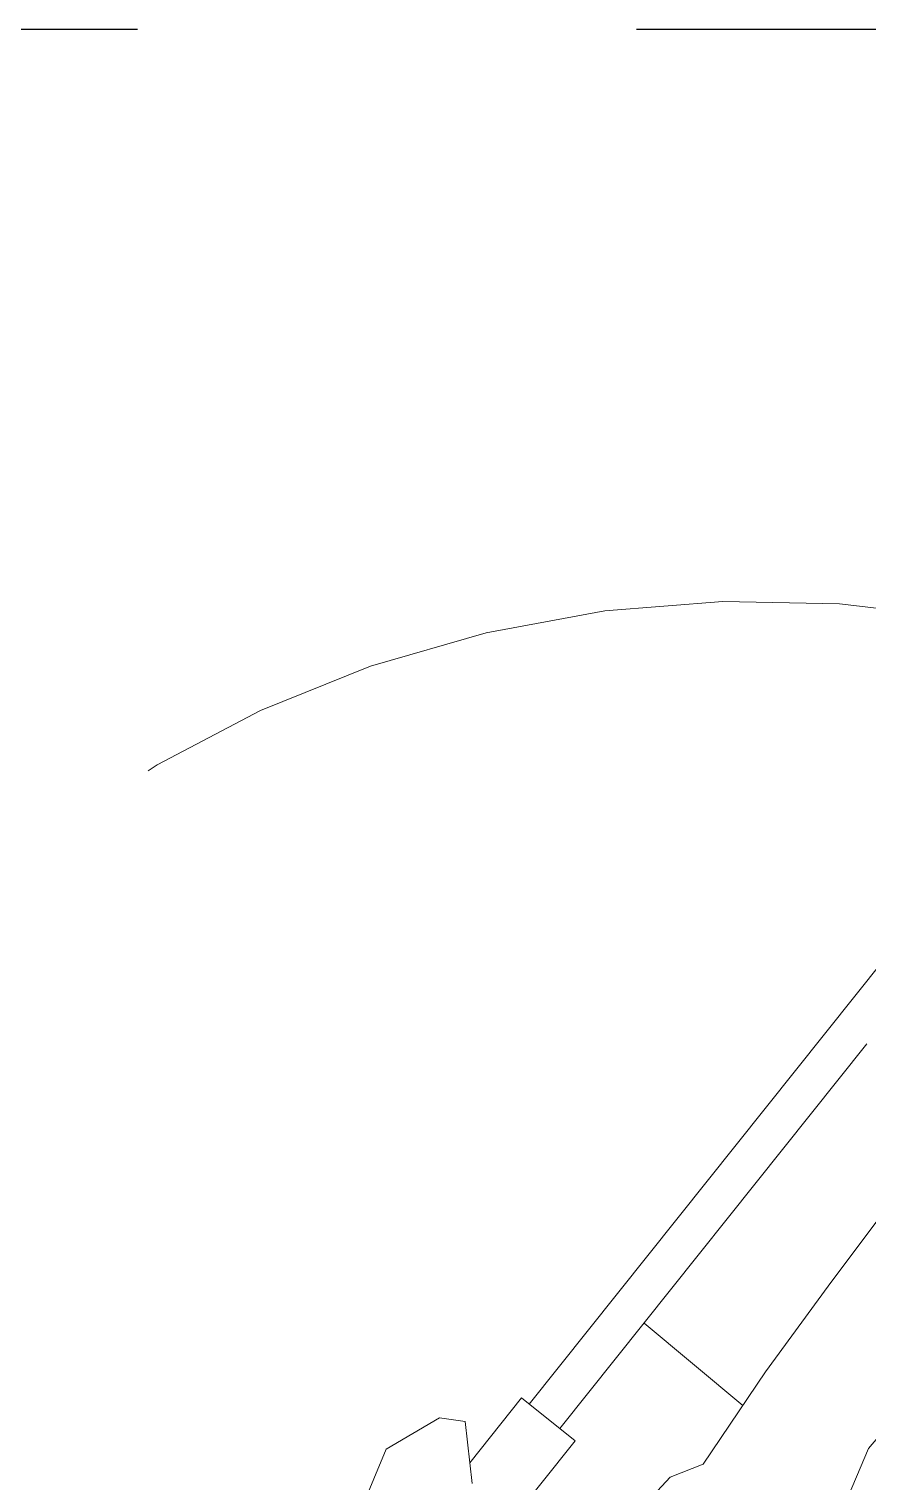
# Model space of a CAD drawing. Extents: x -14.2 to 52.3, y 3.7 to 90.9.
# Drawn here: x 29.598 to 30.132, y 25.633 to 26.558 of the extents above; entities that cross this region are included whole.
import ezdxf

# ---------------------------------------------------------------- set-up
doc = ezdxf.new("R2010")
doc.units = 0
doc.linetypes.add('limpo_PINI-PSG-PE-0102-LAZ-R00$0$CENTER2', pattern=[28.575, 19.05, -3.175, 3.175, -3.175])
doc.linetypes.add('limpo_PINI-PSG-PE-0102-LAZ-R00$0$IMPORT-IMPORT-DASHDOT', pattern=[1, 0.5, -0.25, 0, -0.25])
doc.layers.add('limpo_PINI-PSG-PE-0102-LAZ-R00$0$0-16', color=7, linetype='limpo_PINI-PSG-PE-0102-LAZ-R00$0$IMPORT-IMPORT-DASHDOT', lineweight=5, true_color=0x999999)
doc.layers.add('limpo_PINI-PSG-PE-0102-LAZ-R00$0$0-8', color=7, linetype='Continuous', lineweight=5, true_color=0x999999)
for name, color, linetype in [('limpo_PINI-PSG-PE-0102-LAZ-R00$0$PA_ESTR', 181, 'limpo_PINI-PSG-PE-0102-LAZ-R00$0$CENTER2'), ('limpo_PINI-PSG-PE-0102-LAZ-R00$0$XR_ARQT', 7, 'Continuous'), ('XR_ARQT', 7, 'Continuous')]:
    doc.layers.add(name, color=color, linetype=linetype)

# ---------------------------------------------------------------- blocks, each defined once
blk = doc.blocks.new('limpo_PINI-PSG-PE-0102-LAZ-R00$0$LAZ GERAL - PNE_dwg-25011385-009 - PRE - PAV_ LAZER - GERAL')
at = {"layer": 'limpo_PINI-PSG-PE-0102-LAZ-R00$0$0-16'}
blk.add_ellipse((8.43431, 0.61324), major_axis=(0.72994, 0.17232), ratio=1, dxfattribs=at)
at = {"layer": 'limpo_PINI-PSG-PE-0102-LAZ-R00$0$0-8'}
for p, q in [((8.30888, 0.83655), (8.50429, 1.08137)), ((8.42521, 0.85124), (8.36248, 0.9037))]:
    blk.add_line(p, q, dxfattribs=at)
at = {"layer": 'limpo_PINI-PSG-PE-0102-LAZ-R00$0$0-8', "flags": 128}
for points in [[(8.18258, 0.78556), (8.19839, 0.82345), (8.23227, 0.8433), (8.24857, 0.84112), (8.25302, 0.80149)], [(8.32705, 0.74962), (8.37894, 0.8056), (8.40007, 0.81399), (8.43963, 0.87259), (8.47964, 0.92724), (8.53548, 1.00172), (8.58165, 1.05505), (8.61333, 1.07666), (8.6199, 1.10749), (8.64363, 1.14626), (8.67618, 1.178), (8.71449, 1.17628), (8.73388, 1.16442), (8.7361, 1.1446), (8.70093, 1.10053), (8.65651, 1.04941), (8.63496, 1.02693), (8.60949, 0.96789), (8.56906, 0.89916), (8.50529, 0.82379), (8.48465, 0.77533)], [(8.28934, 0.85215), (8.5344, 1.15917), (8.55394, 1.14358)], [(8.19006, 0.66765), (8.31865, 0.82875), (8.28446, 0.85605), (8.25152, 0.81478)]]:
    blk.add_lwpolyline(points, dxfattribs=at)
blk = doc.blocks.new('limpo_PINI-PSG-PE-0102-LAZ-R00')
at = {"layer": 'limpo_PINI-PSG-PE-0102-LAZ-R00$0$PA_ESTR', "ltscale": 0.1}
blk.add_lwpolyline([(10.65896, 26.54089), (40.01898, 26.54089)], dxfattribs=at)
at = {"layer": 'limpo_PINI-PSG-PE-0102-LAZ-R00$0$XR_ARQT'}
blk.add_blockref('limpo_PINI-PSG-PE-0102-LAZ-R00$0$LAZ GERAL - PNE_dwg-25011385-009 - PRE - PAV_ LAZER - GERAL', (21.66891, 24.81343), dxfattribs=at)

msp = doc.modelspace()

# ---------------------------------------------------------------- block references
at = {"layer": 'XR_ARQT'}
msp.add_blockref('limpo_PINI-PSG-PE-0102-LAZ-R00', (-0.04177, 0.01702), dxfattribs=at)

doc.saveas('drawing.dxf')
